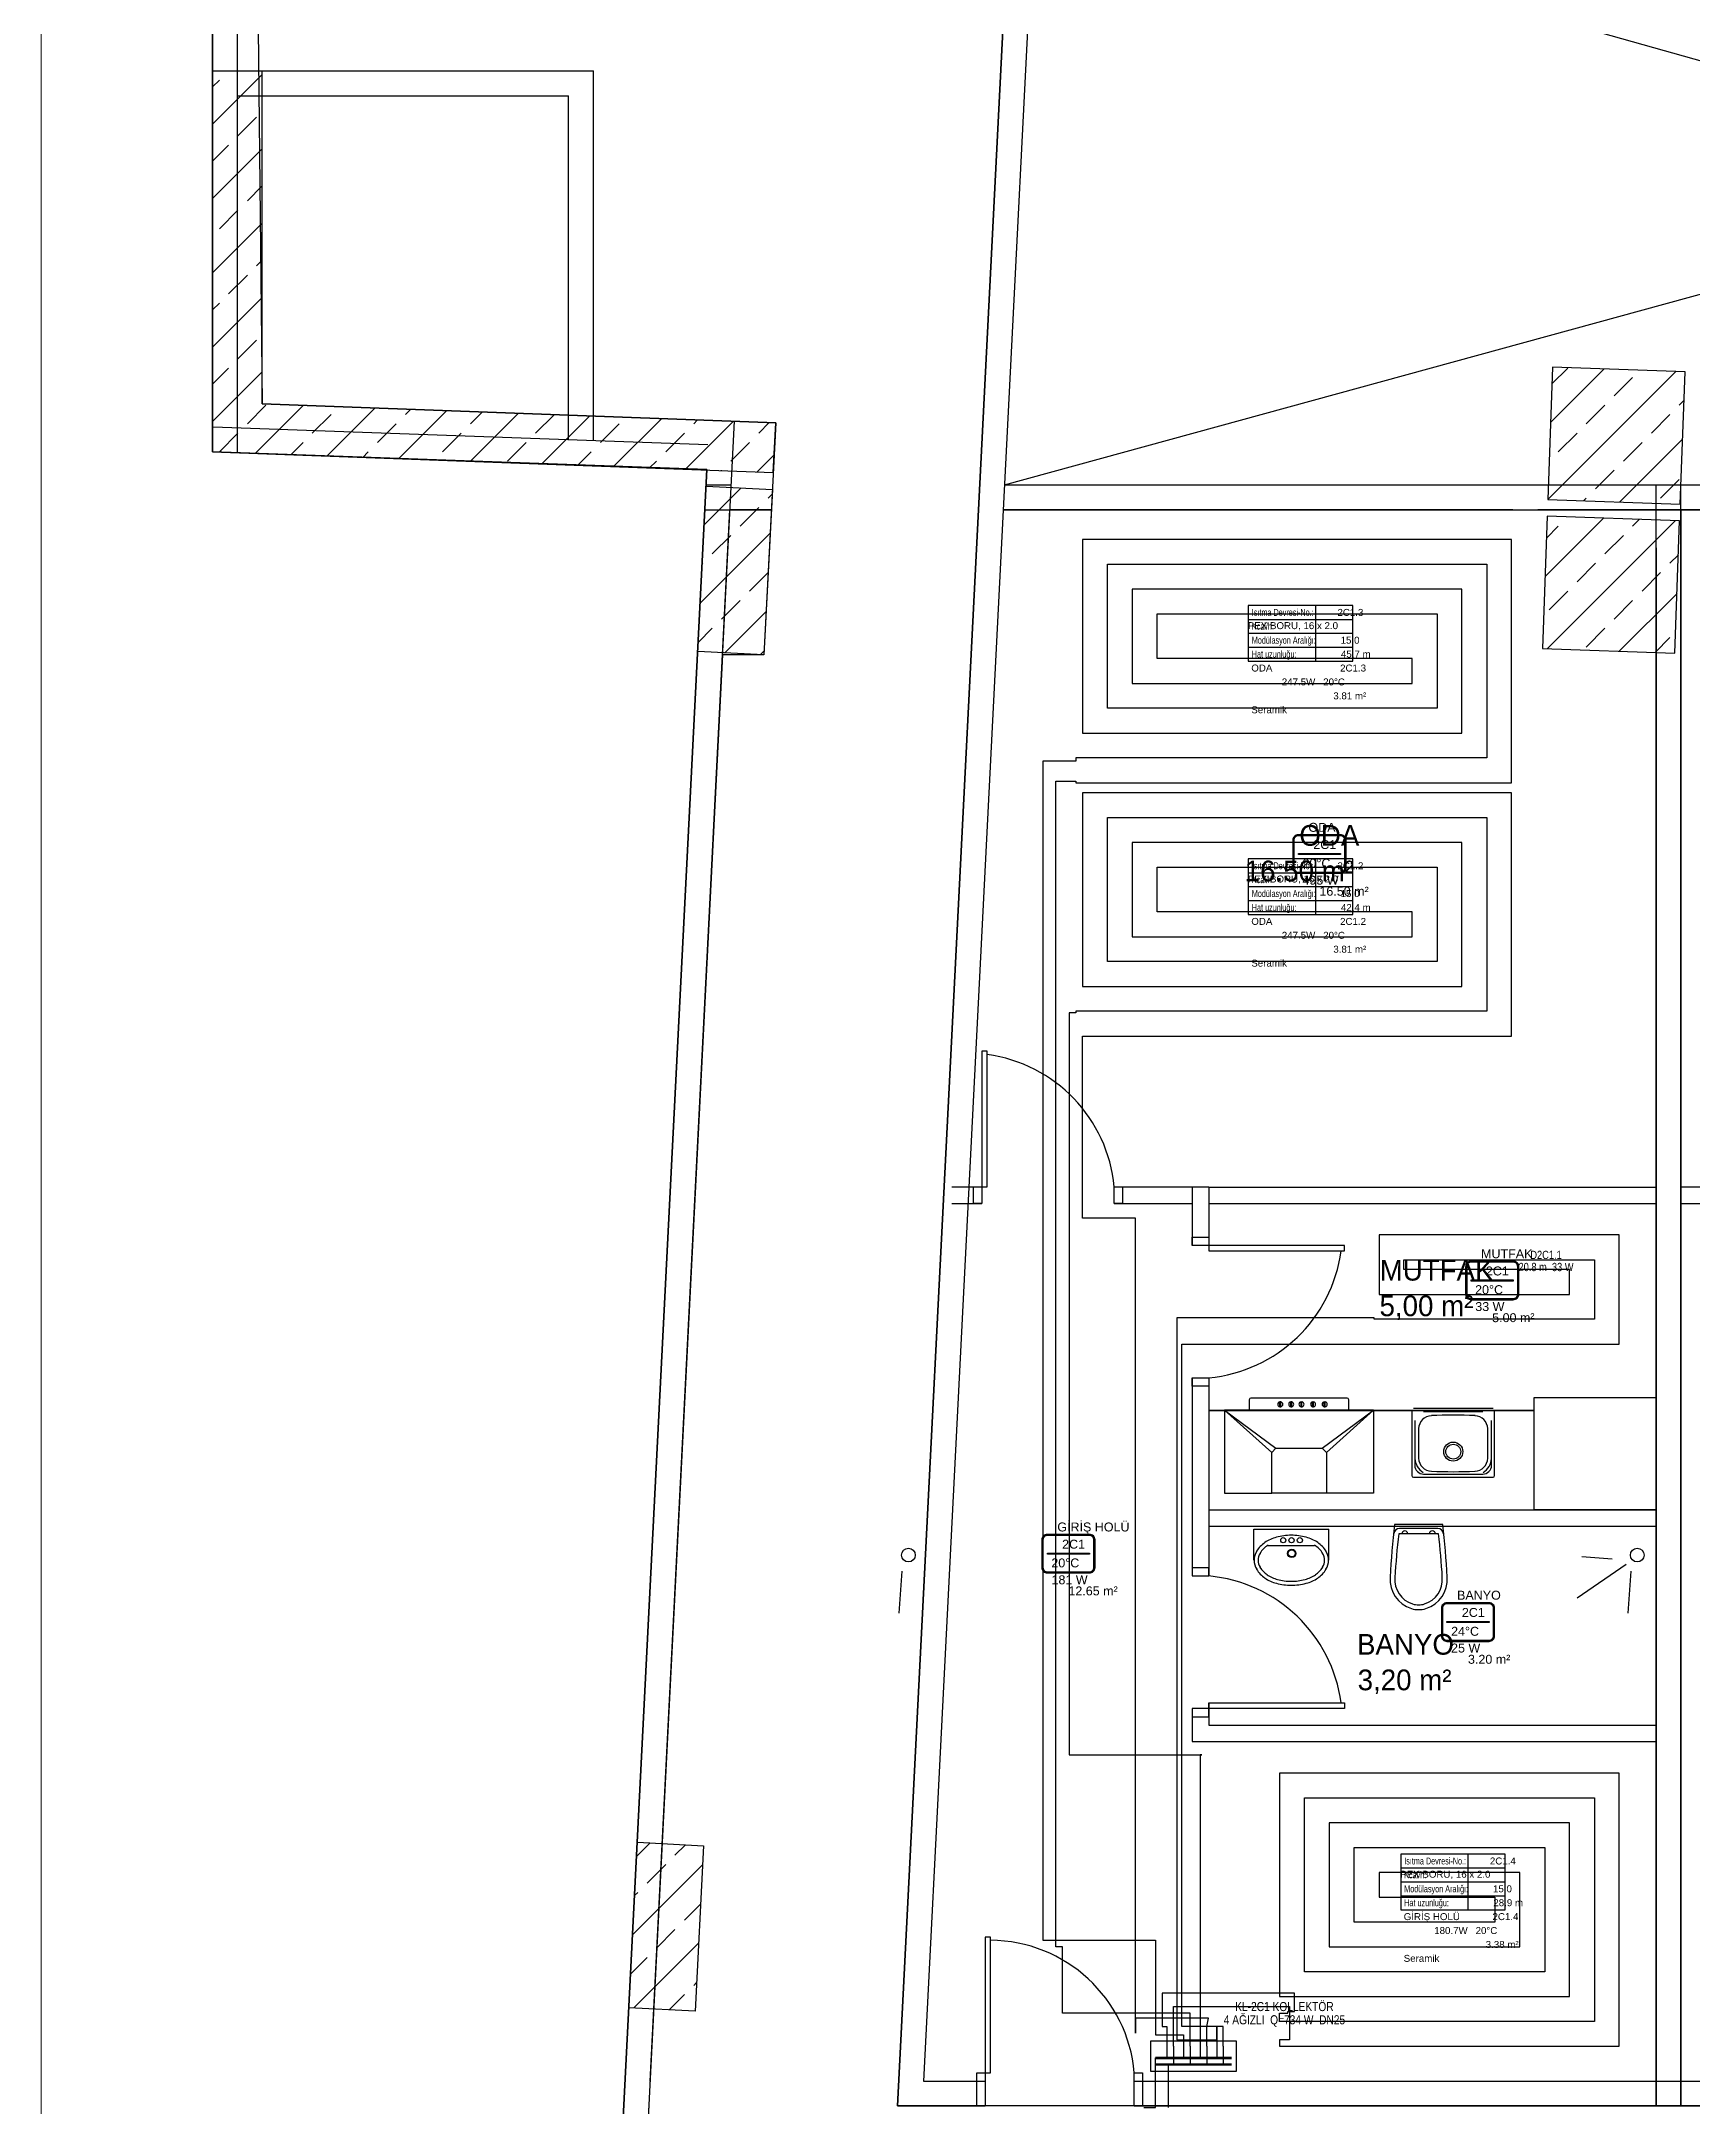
# Model space of a CAD drawing. Header units: centimetres. Extents: x 247996 to 315152, y -468471 to -440326.
# Drawn here: x 286969 to 287965, y -444081 to -442834 of the extents above; entities that cross this region are included whole.
import ezdxf
from ezdxf.enums import TextEntityAlignment as Align

# ---------------------------------------------------------------- set-up
doc = ezdxf.new("R2010")
doc.units = ezdxf.units.CM
doc.linetypes.add('ISITMA DONUS HATTI', pattern=[1.66, 1.57, -0.02, -0.07])
for name, color, linetype, lineweight in [('SCOTT-ANTED', 144, 'Continuous', 0), ('SCOTT-MTY-ISITMA-DONUS-BORU', 30, 'ISITMA DONUS HATTI', 30), ('SCOTT-MTY-ISITMA-GIDIS-BORU', 10, 'Continuous', 30)]:
    doc.layers.add(name, color=color, linetype=linetype, lineweight=lineweight)
for name, color, linetype in [('SCOTT-MKDU0', 50, 'Continuous'), ('SCOTT-MTY-ISIKAYBIMAHAL', 2, 'Continuous'), ('SCOTT-MTY-KOLLETÖR', 7, 'Continuous'), ('SCOTT-MTY-PEX-BORU', 1, 'Continuous'), ('SCOTT-MTY-RADYATÖR', 2, 'Continuous')]:
    doc.layers.add(name, color=color, linetype=linetype)
doc.styles.add('MtXpl_Comic_Sans_MS', font='comic.ttf')
doc.styles.add('MTYCAPLT', font='arial.ttf')
doc.styles.add('ROTAS', font='arial.ttf')

# ---------------------------------------------------------------- blocks, each defined once
blk = doc.blocks.new('MTY-ETIKET')
at = {"layer": 'SCOTT-MTY-RADYATÖR'}
for p, q in [((-7, 6), (8, 6)), ((2.69, 0), (2.69, 8)), ((-7, 4), (8, 4)), ((-7, 2), (8, 2))]:
    blk.add_line(p, q, dxfattribs=at)
blk.add_lwpolyline([(8, 0), (8, 8), (-7, 8), (-7, 0)], close=True, dxfattribs=at)
at = {"layer": 'SCOTT-MTY-RADYATÖR', "style": 'MTYCAPLT', "width": 0.65}
for s, p in [('Isıtma Devresi-No.:', (-6.5, 7)), ('Kcal/h:', (-6.5, 5)), ('Modülasyon Aralığı:', (-6.5, 3)), ('Hat uzunluğu:', (-6.5, 1))]:
    blk.add_text(s, height=1, rotation=360, dxfattribs=at).set_placement(p, align=Align.MIDDLE_LEFT)
for tag, p in [('NO1_001', (5.8, 6.5)), ('AR_001', (6.25, 2.5)), ('UZ_001', (6.31, 0.51))]:
    blk.add_attdef(tag, p, '', height=1, rotation=360, dxfattribs=at)
at = {"layer": 'SCOTT-MTY-RADYATÖR', "color": 2, "style": 'MTYCAPLT', "width": 0.65}
for tag, p in [('BORU_001', (-7.07, 4.59)), ('YER_001', (2.9, 4.5))]:
    blk.add_attdef(tag, p, '', height=1, dxfattribs=at)
blk = doc.blocks.new('MTY-RADYATOR MAHAL')
at = {"layer": 'SCOTT-MTY-ISIKAYBIMAHAL', "color": 2}
for points in [[(-35.7, 18.4), (-35.7, -18.4, 0.414214), (-28.2, -25.9), (28.2, -25.9, 0.414214), (35.7, -18.4), (35.7, 18.4, 0.414214), (28.2, 25.9), (-28.2, 25.9, 0.414214)], [(-34.2, 18.4), (-34.2, -18.4, 0.414214), (-28.2, -24.4), (28.2, -24.4, 0.414214), (34.2, -18.4), (34.2, 18.4, 0.414214), (28.2, 24.4), (-28.2, 24.4, 0.414214)]]:
    blk.add_lwpolyline(points, format="xyb", close=True, dxfattribs=at)
at = {"layer": 'SCOTT-MTY-ISIKAYBIMAHAL', "color": 4}
for points in [[(-35.2, 18.4), (-35.2, -18.4, 0.414214), (-28.2, -25.4), (28.2, -25.4, 0.414214), (35.2, -18.4), (35.2, 18.4, 0.414214), (28.2, 25.4), (-28.2, 25.4, 0.414214)], [(-34.7, 18.4), (-34.7, -18.4, 0.414214), (-28.2, -24.9), (28.2, -24.9, 0.414214), (34.7, -18.4), (34.7, 18.4, 0.414214), (28.2, 24.9), (-28.2, 24.9, 0.414214)]]:
    blk.add_lwpolyline(points, format="xyb", close=True, dxfattribs=at)
at = {"layer": 'SCOTT-MTY-ISIKAYBIMAHAL', "color": 2}
blk.add_lwpolyline([(-28.2, 0.8), (28.2, 0.8), (28.2, -0.8), (-28.2, -0.8)], close=True, dxfattribs=at)
at = {"layer": 'SCOTT-MTY-ISIKAYBIMAHAL', "color": 1, "style": 'MTYCAPLT', "width": 0.65}
for tag, p in [('MAHAL_001', (-14.9, 29.8)), ('NO_001', (-8.3, 6.7))]:
    blk.add_attdef(tag, p, '', height=12, rotation=360, dxfattribs=at)
at = {"layer": 'SCOTT-MTY-ISIKAYBIMAHAL', "color": 4, "style": 'MTYCAPLT', "width": 0.65}
for tag, p in [('DERECE_001', (-22.8, -18.5)), ('ISIKAYBI_001', (-22.7, -41.1))]:
    blk.add_attdef(tag, p, '', height=12, rotation=360, dxfattribs=at)
blk.add_attdef('ALAN', text='', height=12, rotation=360, dxfattribs=at).set_placement((0, -50), align=Align.MIDDLE_LEFT)

msp = doc.modelspace()

# ---------------------------------------------------------------- linework, layer by layer
at = {"layer": 'SCOTT-ANTED'}
msp.add_line((286968.5, -440326.5), (286968.5, -447826.5), dxfattribs=at)
at = {"layer": 'SCOTT-MKDU0', "color": 8, "ltscale": 0.03}
for p, q in [((287071.8, -440508.2), (287071.8, -443082.1)), ((287071.8, -443082.1), (287071.8, -440508.2)), ((287086.8, -440523.2), (287086.8, -443082.1)), ((287087, -441742.1), (287101.9, -443053.2)), ((287553.7, -442732.1), (287485.3, -444081)), ((287485.3, -444081), (287553.7, -442732.1)), ((287568.7, -442732.1), (287501.1, -444066)), ((287549.9, -443102.1), (288898.6, -442732.1)), ((288878.3, -443102.1), (287568.6, -442732.9)), ((287101.9, -442852.3), (287071.9, -442852.3)), ((287071.9, -442852.3), (287071.9, -443082.1)), ((287071.9, -442884.2), (287101.9, -442854.2)), ((287071.9, -442861.7), (287076, -442857.6)), ((287086.8, -442852.1), (287301.8, -442852.1)), ((287101.9, -443053.2), (287101.9, -442852.3)), ((287301.8, -443075.3), (287301.8, -442852.1)), ((287086.8, -442867.1), (287286.8, -442867.1)), ((287286.8, -443074.8), (287286.8, -442867.1)), ((287087.2, -442891.3), (287098.5, -442880)), ((287071.9, -442906.6), (287081.6, -442896.9)), ((287071.9, -442929.1), (287101.9, -442899.1)), ((287092.9, -442930.5), (287101.9, -442921.5)), ((287071.9, -442974), (287101.9, -442944)), ((287076, -442947.4), (287087.2, -442936.2)), ((287098.5, -442969.8), (287101.9, -442966.4)), ((287081.6, -442986.7), (287092.9, -442975.4)), ((287071.9, -443018.9), (287101.9, -442988.9)), ((287071.9, -442996.4), (287076, -442992.3)), ((287087.2, -443026), (287098.5, -443014.7)), ((287071.9, -443041.3), (287081.6, -443031.6)), ((287880.7, -443031), (287877.8, -443111)), ((287879.5, -443064.4), (287911.8, -443032.1)), ((287880.3, -443041.1), (287889.9, -443031.6)), ((287960.7, -443033.9), (287880.7, -443031)), ((287071.9, -443063.8), (287101.9, -443033.8)), ((287877.8, -443110.9), (287955.1, -443033.7)), ((287917.9, -443048.4), (287929.1, -443037.2)), ((287957.8, -443113.8), (287960.7, -443033.9)), ((287092.9, -443065.2), (287104.1, -443054)), ((287097.5, -443083.1), (287126.5, -443054.1)), ((287411.8, -443064.6), (287101.9, -443053.2)), ((287101.9, -443053.2), (287411.8, -443064.6)), ((287140.8, -443084.7), (287169.8, -443055.7)), ((287184.1, -443086.3), (287213.1, -443057.3)), ((287188.3, -443059.6), (287191.4, -443056.5)), ((287901.1, -443065.2), (287912.3, -443054)), ((287957.2, -443054), (287960, -443051.2)), ((287072.3, -443067.1), (287370.9, -443077.8)), ((287132.1, -443070.9), (287143.4, -443059.6)), ((287171.4, -443076.5), (287182.7, -443065.2)), ((287227.4, -443087.9), (287256.4, -443058.9)), ((287227.6, -443065.2), (287234.7, -443058.1)), ((287386.7, -443063.7), (287263.8, -445487.2)), ((287266.9, -443070.9), (287278, -443059.7)), ((287270.7, -443089.4), (287299.7, -443060.5)), ((287306.1, -443076.5), (287317.4, -443065.2)), ((287314, -443091), (287343, -443062.1)), ((287357.3, -443092.6), (287386.3, -443063.7)), ((287362.3, -443065.2), (287364.6, -443062.9)), ((287401.6, -443070.9), (287407.9, -443064.5)), ((287411.8, -443064.6), (287404.7, -443204.7)), ((287410.3, -443094.6), (287411.8, -443064.6)), ((287940.4, -443070.9), (287951.6, -443059.6)), ((287071.8, -443082.1), (287370.2, -443092.8)), ((287370.2, -443092.8), (287071.8, -443082.1)), ((287071.9, -443082.1), (287410.3, -443094.6)), ((287076, -443082.1), (287087.2, -443070.9)), ((287119.2, -443083.9), (287126.5, -443076.5)), ((287162.5, -443085.5), (287165.8, -443082.1)), ((287210.7, -443082.1), (287222, -443070.9)), ((287250, -443087.7), (287261.2, -443076.5)), ((287292.4, -443090.2), (287300.5, -443082.1)), ((287345.4, -443082.1), (287356.7, -443070.9)), ((287384.7, -443087.7), (287395.9, -443076.5)), ((287884.2, -443082.1), (287895.5, -443070.9)), ((287921.2, -443112.5), (287959.2, -443074.5)), ((287923.5, -443087.7), (287934.8, -443076.5)), ((287370.2, -443092.8), (287183.2, -446781.3)), ((287183.2, -446781.3), (287370.2, -443092.8)), ((287335.7, -443091.8), (287339.8, -443087.7)), ((287379, -443093.4), (287379.1, -443093.3)), ((287400.6, -443094.2), (287410.8, -443084)), ((287906.7, -443104.5), (287917.9, -443093.3)), ((287364.8, -443202.7), (287369.8, -443102.8)), ((287368.7, -443126.2), (287391, -443103.9)), ((287369.7, -443102.1), (287384.9, -443102.1)), ((287369.8, -443102.8), (287409.8, -443104.8)), ((287409.8, -443104.8), (287404.7, -443204.7)), ((287549.9, -443102.1), (288903.2, -443102.1)), ((287943.2, -444081), (287943.2, -443102.1)), ((287946, -443110.2), (287957.2, -443098.9)), ((287958.2, -444081), (287958.2, -443102.1)), ((287384, -443117.1), (287335.9, -444066)), ((287368.9, -443117.1), (287409.2, -443117.1)), ((287409.2, -443117.1), (287384, -443117.1)), ((287390.3, -443127), (287401.6, -443115.8)), ((287407.2, -443110.2), (287409.6, -443107.7)), ((287549.2, -443117.1), (288903.4, -443117.1)), ((287856.8, -443117.1), (287549.2, -443117.1)), ((288366.8, -443117.1), (287871.8, -443117.1)), ((287877.8, -443111), (287957.8, -443113.8)), ((287899.5, -443111.7), (287901.1, -443110.2)), ((287943.2, -444066), (287943.2, -443117.1)), ((287958.2, -443117.1), (287958.2, -444066)), ((287366.3, -443173.5), (287408.4, -443131.3)), ((287877.5, -443121), (287874.6, -443200.9)), ((287876.2, -443157.5), (287911.5, -443122.2)), ((287877, -443134.2), (287884.2, -443127)), ((287957.4, -443123.8), (287877.5, -443121)), ((287877.6, -443201), (287954.9, -443123.7)), ((287929.1, -443127), (287933.2, -443122.9)), ((287954.6, -443203.8), (287957.4, -443123.8)), ((287373.5, -443143.8), (287384.7, -443132.6)), ((287912.3, -443143.8), (287923.5, -443132.6)), ((287943.2, -443140.2), (287943.2, -444081)), ((287943.2, -443140.2), (287943.2, -444081)), ((287951.6, -443149.4), (287956.7, -443144.3)), ((287958.2, -443140.2), (287958.2, -444081)), ((287958.2, -443140.2), (287958.2, -444081)), ((287367.5, -443149.9), (287367.9, -443149.4)), ((287395.9, -443166.3), (287407.2, -443155.1)), ((287895.5, -443160.7), (287906.7, -443149.4)), ((287934.8, -443166.3), (287946, -443155.1)), ((287878.6, -443177.5), (287889.9, -443166.3)), ((287920.9, -443202.6), (287955.9, -443167.6)), ((287379.1, -443183.1), (287390.3, -443171.9)), ((287381.2, -443203.5), (287406, -443178.6)), ((287917.9, -443183.1), (287929.1, -443171.9)), ((287365.1, -443197.2), (287373.5, -443188.7)), ((287901.1, -443200), (287912.3, -443188.7)), ((287942.6, -443203.3), (287951.6, -443194.3)), ((287379.6, -443204.7), (287198.7, -446770.5)), ((287404.7, -443204.7), (287364.8, -443202.7)), ((287404.7, -443204.7), (287379.6, -443204.7)), ((287402.6, -443204.6), (287404.8, -443202.3)), ((287874.6, -443200.9), (287954.6, -443203.8)), ((287518.2, -443526), (287539.5, -443526)), ((287616.2, -443526), (287673.2, -443526)), ((287663.2, -443526), (287663.2, -443561.4)), ((287673.2, -443526), (287673.2, -443564.7)), ((287673.2, -443526.1), (287943.2, -443526.1)), ((287958.2, -443526), (288015.3, -443526)), ((287518.2, -443536), (287536.2, -443536)), ((287616.2, -443536), (287663.2, -443536)), ((287673.2, -443536.1), (287943.2, -443536.1)), ((287958.2, -443536), (288012, -443536)), ((287663.2, -443641.4), (287663.2, -443761)), ((287673.2, -443641.4), (287673.2, -443761)), ((287697.7, -443654.6), (287697.7, -443660.9)), ((287756.7, -443653.6), (287698.7, -443653.6)), ((287716.1, -443656.3), (287716.1, -443655.8)), ((287716.8, -443655.8), (287716.1, -443655.8)), ((287716.8, -443656.3), (287716.8, -443655.8)), ((287722.7, -443656.3), (287722.7, -443655.8)), ((287723.3, -443655.8), (287722.7, -443655.8)), ((287723.3, -443656.3), (287723.3, -443655.8)), ((287728.9, -443656.3), (287728.9, -443655.8)), ((287728.9, -443655.8), (287729.5, -443655.8)), ((287729.5, -443656.3), (287729.5, -443655.8)), ((287735.9, -443656.3), (287735.9, -443655.8)), ((287735.9, -443655.8), (287736.5, -443655.8)), ((287736.5, -443656.3), (287736.5, -443655.8)), ((287742.9, -443656.3), (287742.9, -443655.8)), ((287742.9, -443655.8), (287743.5, -443655.8)), ((287743.5, -443656.3), (287743.5, -443655.8)), ((287757.7, -443660.9), (287757.7, -443654.6)), ((287869.6, -443721), (287869.6, -443653.3)), ((287869.6, -443653.3), (287943.2, -443653.3)), ((287943.2, -443653.3), (287943.2, -443721)), ((287673.2, -443661), (287869.6, -443661)), ((287869.6, -443661), (287673.2, -443661)), ((287869.6, -443661), (287673.2, -443661)), ((287711.2, -443686.4), (287682.7, -443660.9)), ((287682.7, -443660.9), (287713.7, -443683.9)), ((287772.7, -443660.9), (287682.7, -443660.9)), ((287682.7, -443660.9), (287682.7, -443710.9)), ((287716.1, -443658.9), (287716.1, -443656.3)), ((287716.1, -443658.9), (287716.8, -443658.9)), ((287716.8, -443658.9), (287716.8, -443656.3)), ((287722.7, -443658.9), (287722.7, -443656.3)), ((287722.7, -443658.9), (287723.3, -443658.9)), ((287723.3, -443658.9), (287723.3, -443656.3)), ((287728.9, -443658.9), (287728.9, -443656.3)), ((287728.9, -443658.9), (287729.5, -443658.9)), ((287729.5, -443658.9), (287729.5, -443656.3)), ((287735.9, -443658.9), (287735.9, -443656.3)), ((287735.9, -443658.9), (287736.5, -443658.9)), ((287736.5, -443658.9), (287736.5, -443656.3)), ((287741.7, -443683.9), (287772.7, -443660.9)), ((287742.9, -443658.9), (287742.9, -443656.3)), ((287742.9, -443658.9), (287743.5, -443658.9)), ((287743.5, -443658.9), (287743.5, -443656.3)), ((287772.7, -443660.9), (287744.2, -443686.4)), ((287772.7, -443660.9), (287772.7, -443710.9)), ((287795.8, -443660.9), (287795.8, -443700.4)), ((287844.8, -443659.9), (287796.8, -443659.9)), ((287797.6, -443667.1), (287797.6, -443694.2)), ((287838.6, -443661.8), (287802.9, -443661.8)), ((287843.9, -443694.2), (287843.9, -443667.1)), ((287845.8, -443700.4), (287845.8, -443660.9)), ((287796.8, -443701.4), (287844.8, -443701.4)), ((287802.9, -443699.5), (287838.6, -443699.5)), ((287682.7, -443710.9), (287711.2, -443710.9)), ((287772.7, -443710.9), (287744.2, -443710.9)), ((287673.2, -443721), (287943.2, -443721)), ((287943.2, -443721), (287869.6, -443721)), ((287673.2, -443731), (287943.2, -443731)), ((287673.2, -443741), (287673.2, -443761)), ((287700.5, -443732.8), (287745.6, -443732.8)), ((287700.5, -443751.5), (287700.5, -443732.8)), ((287709, -443742.5), (287737.1, -443742.5)), ((287745.6, -443751.5), (287745.6, -443732.8)), ((287925.2, -443754.1), (287895.7, -443774.3)), ((287916.8, -443750.9), (287898.4, -443749.5)), ((287488, -443758), (287486.1, -443783.4)), ((287928, -443758), (287926.1, -443783.4)), ((287663.2, -443841), (287663.2, -443861)), ((287673.2, -443837.6), (287673.2, -443851)), ((287673.2, -443837.6), (287673.2, -443851)), ((287673.2, -443851), (287943.2, -443851)), ((287663.2, -443861), (287943.2, -443861)), ((287943.2, -443861), (287943.2, -444081)), ((287958.2, -443861), (287958.2, -444081)), ((287323.2, -444021.7), (287328.3, -443921.8)), ((287327.8, -443930.3), (287336, -443922.2)), ((287328.3, -443921.8), (287368.2, -443923.9)), ((287351, -443929.6), (287357.3, -443923.3)), ((287368.2, -443923.9), (287363.2, -444023.7)), ((287325.4, -443977.6), (287367.6, -443935.5)), ((287334.2, -443946.4), (287345.4, -443935.2)), ((287326.6, -443954), (287328.6, -443952.1)), ((287356.7, -443968.9), (287366.4, -443959.1)), ((287339.8, -443985.7), (287351, -443974.5)), ((287943.2, -443971), (287943.2, -444081)), ((287958.2, -443971), (287958.2, -444081)), ((287324.3, -444001.3), (287334.2, -443991.3)), ((287326.1, -444021.8), (287365.2, -443982.8)), ((287347.5, -444022.9), (287356.7, -444013.8)), ((287362.3, -444008.2), (287364, -444006.4)), ((287363.2, -444023.7), (287323.2, -444021.7)), ((287335.9, -444066), (287336, -444066)), ((287501.1, -444066), (287538.2, -444066)), ((287501.1, -444066), (287538.2, -444066)), ((287628.2, -444066), (288303.6, -444066)), ((287628.2, -444066), (287856.8, -444066)), ((287871.8, -444066), (288303.6, -444066)), ((287485.3, -444081), (287538.2, -444081)), ((288303.6, -444081), (287485.3, -444081)), ((287518.2, -444081), (287538.2, -444081)), ((287628.2, -444081), (288303.6, -444081)), ((287628.2, -444081), (287943.2, -444081)), ((287943.2, -444081), (287833.2, -444081))]:
    msp.add_line(p, q, dxfattribs=at)
for points in [[(287536.2, -443526), (287539.5, -443526), (287539.5, -443444.1), (287536.2, -443444.1)], [(287673.2, -443561.4), (287673.2, -443564.7), (287755.1, -443564.7), (287755.1, -443561.4)], [(287673.2, -443841), (287673.2, -443837.6), (287755.1, -443837.6), (287755.1, -443841)], [(287538.2, -444061), (287541.5, -444061), (287541.5, -443979.1), (287538.2, -443979.1)], [(287538.2, -444061), (287541.5, -444061), (287541.5, -443979.1), (287538.2, -443979.1)], [(287538.2, -444061), (287541.5, -444061), (287541.5, -443979.1), (287538.2, -443979.1)]]:
    msp.add_lwpolyline(points, close=True, dxfattribs=at)
for points in [[(287536.2, -443536), (287531.2, -443536), (287531.2, -443526), (287536.2, -443526), (287536.2, -443536)], [(287621.2, -443536), (287616.2, -443536), (287616.2, -443526), (287621.2, -443526), (287621.2, -443536)], [(287663.2, -443561.4), (287663.2, -443556.4), (287673.2, -443556.4), (287673.2, -443561.4), (287663.2, -443561.4)], [(287663.2, -443646.4), (287663.2, -443641.4), (287673.2, -443641.4), (287673.2, -443646.4), (287663.2, -443646.4)], [(287663.2, -443756), (287663.2, -443761), (287673.2, -443761), (287673.2, -443756), (287663.2, -443756)], [(287663.2, -443841), (287663.2, -443846), (287673.2, -443846), (287673.2, -443841), (287663.2, -443841)], [(287538.2, -444081), (287533.2, -444081), (287533.2, -444061), (287538.2, -444061), (287538.2, -444081)], [(287538.2, -444081), (287533.2, -444081), (287533.2, -444061), (287538.2, -444061), (287538.2, -444081)], [(287538.2, -444081), (287533.2, -444081), (287533.2, -444061), (287538.2, -444061), (287538.2, -444081)], [(287633.2, -444081), (287628.2, -444081), (287628.2, -444061), (287633.2, -444061), (287633.2, -444081)], [(287633.2, -444081), (287628.2, -444081), (287628.2, -444061), (287633.2, -444061), (287633.2, -444081)], [(287633.2, -444081), (287628.2, -444081), (287628.2, -444061), (287633.2, -444061), (287633.2, -444081)]]:
    msp.add_lwpolyline(points, dxfattribs=at)
for points in [[(287785.3, -443729.9, 0.01664), (287782.7, -443761.7, 0.351622), (287795.5, -443780.7, 0.068714), (287799.9, -443781.3, 0.068714), (287804.3, -443780.7, 0.351622), (287817.1, -443761.7, 0.01664), (287814.5, -443729.9)], [(287787.9, -443735.5, 0.016866), (287785.6, -443761.9, 0.351778), (287796.3, -443777.9, 0.068022), (287799.9, -443778.4, 0.068022), (287803.5, -443777.9, 0.351778), (287814.2, -443761.9, 0.016866), (287811.9, -443735.5)]]:
    msp.add_lwpolyline(points, format="xyb", close=True, dxfattribs=at)
msp.add_lwpolyline([(287814.8, -443735.4, 0.389191), (287811.4, -443732.3), (287799.9, -443732.3), (287788.4, -443732.3, 0.389191), (287785, -443735.4, 0.389191)], format="xyb", dxfattribs=at)
for centre, radius in [((287718.2, -443739.4), 1.56), ((287723.2, -443739.4), 1.56), ((287728.2, -443739.4), 1.56), ((287491.9, -443748.4, 51), 4.14), ((287723.3, -443747.4), 2.52), ((287723.3, -443747.4), 2.12), ((287931.9, -443748.4, 51), 4.14)]:
    msp.add_circle(centre, radius, dxfattribs=at)
for centre, radius, start, end in [((287527.6, -443534.2), 88.9, 5.3081, 82.3253), ((287665, -443552.8), 88.9, 275.3081, 352.3253), ((287698.7, -443654.6), 1, 90, 180), ((287716.4, -443657.3), 1.54, 100.5379, 259.4246), ((287716.4, -443657.3), 1.54, 282.6233, 77.3765), ((287723, -443657.3), 1.54, 100.5379, 259.4246), ((287723, -443657.3), 1.54, 282.6233, 77.3765), ((287729.2, -443657.3), 1.54, 100.5379, 259.4246), ((287729.2, -443657.3), 1.54, 282.6233, 77.3765), ((287736.2, -443657.3), 1.54, 100.5379, 259.4246), ((287736.2, -443657.3), 1.54, 282.6233, 77.3765), ((287743.2, -443657.3), 1.54, 100.5379, 259.4246), ((287743.2, -443657.3), 1.54, 282.6233, 77.3765), ((287756.7, -443654.6), 1, 0, 90), ((287716.7, -443755.1), 17.2, 123.8347, 148.2866), ((287716.7, -443755.1), 14.8, 121.3767, 148.2866), ((287720.5, -443760.8), 24.1, 105.5176, 123.8347), ((287723, -443769.9), 33.5, 90, 105.5176), ((287723, -443769.9), 33.5, 74.4824, 90), ((287725.6, -443760.8), 24.1, 56.1653, 74.4824), ((287729.4, -443755.1), 14.8, 31.7134, 58.6233), ((287729.4, -443755.1), 17.2, 31.7134, 56.1653), ((287791.6, -443735.5), 1.78, 0, 180), ((287808.2, -443735.5), 1.78, 0, 180), ((287710.9, -443751.5), 10.3, 148.2866, 180), ((287710.9, -443751.5), 10.3, 180, 211.7134), ((287710.9, -443751.5), 7.93, 148.2866, 180), ((287710.9, -443751.5), 7.93, 180, 211.7134), ((287716.7, -443747.9), 14.8, 211.7134, 236.1653), ((287729.4, -443747.9), 14.8, 303.8347, 328.2866), ((287735.2, -443751.5), 7.93, 0, 31.7134), ((287735.2, -443751.5), 7.93, 328.2866, 0), ((287735.2, -443751.5), 10.3, 0, 31.7134), ((287735.2, -443751.5), 10.3, 328.2866, 0), ((287665, -443849.5), 88.9, 7.6747, 84.6919), ((287716.7, -443747.9), 17.2, 211.7134, 236.1653), ((287720.5, -443742.2), 24.1, 236.1653, 254.4824), ((287720.5, -443742.2), 21.7, 236.1653, 254.4824), ((287723, -443733.1), 33.5, 254.4824, 270), ((287723, -443733.1), 31.1, 254.4824, 270), ((287723, -443733.1), 31.1, 270, 285.5176), ((287723, -443733.1), 33.5, 270, 285.5176), ((287725.6, -443742.2), 21.7, 285.5176, 303.8347), ((287725.6, -443742.2), 24.1, 285.5176, 303.8347), ((287729.4, -443747.9), 17.2, 303.8347, 328.2866), ((287541, -444068.6), 87.6, 5.0191, 89.6313), ((287541, -444068.6), 87.6, 5.0191, 89.6313), ((287541, -444068.6), 87.6, 5.0191, 89.6313)]:
    msp.add_arc(centre, radius, start, end, dxfattribs=at)
for centre, major_axis, start_param, end_param in [((287807.9, -443672.2), (5.66, -5.66), 2.395934, 3.900021), ((287820.8, -443996.2), (332.3, 0), 1.531058, 1.610536), ((287833.6, -443672.2), (5.66, -5.66), 0.812368, 2.316455), ((288132, -443680.9), (-234.9, -234.9), 5.470817, 5.524757), ((287820.8, -443685.9), (-4.07, -4.07), 3.926991, 10.210176), ((287509.5, -443680.9), (234.9, -234.9), 0.758428, 0.812368), ((287807.8, -443689.7), (-7.14, -7.14), 5.524757, 6.541187), ((287807.9, -443689.7), (-5.66, -5.66), 5.524757, 7.028844), ((287820.8, -443685.9), (-3.18, -3.18), 3.926991, 10.210176), ((287833.6, -443689.7), (-5.66, -5.66), 0.825137, 2.329224), ((287833.8, -443689.7), (7.14, -7.14), -0.258001, 0.758428), ((287796.8, -443700.4), (0.707, -0.707), 3.926991, 5.497787), ((287802.9, -443694.2), (-3.75, -3.75), 5.497787, 7.068583), ((287820.8, -443365.7), (332.3, 0), 4.67265, 4.752129), ((287838.6, -443694.2), (3.75, -3.75), -0.785398, 0.785398), ((287844.8, -443700.4), (0.707, -0.707), -0.785398, 0.785398)]:
    msp.add_ellipse(centre, major_axis=major_axis, ratio=1, start_param=start_param, end_param=end_param, dxfattribs=at)
at = {"layer": 'SCOTT-MKDU0', "color": 8, "ltscale": 0.03, "invisible_edges": 4}
for points in [[(287713.7, -443683.9), (287741.7, -443683.9), (287744.2, -443686.4), (287711.2, -443686.4)], [(287744.2, -443710.9), (287711.2, -443710.9), (287711.2, -443686.4), (287744.2, -443686.4)]]:
    msp.add_3dface(points, dxfattribs=at)
at = {"layer": 'SCOTT-MTY-ISITMA-DONUS-BORU'}
for points in [[(287634, -444082), (287641, -444082), (287641, -444052)], [(287648, -444045), (287648, -444052)], [(287658, -444045), (287658, -444052)], [(287668, -444045), (287668, -444052)], [(287678, -444045), (287678, -444052)]]:
    msp.add_lwpolyline(points, dxfattribs=at)
at = {"layer": 'SCOTT-MTY-ISITMA-DONUS-BORU', "const_width": 1.6}
msp.add_lwpolyline([(287687, -444052), (287641, -444052)], dxfattribs=at)
at = {"layer": 'SCOTT-MTY-ISITMA-GIDIS-BORU'}
for points in [[(287652, -444045), (287652, -444056)], [(287662, -444045), (287662, -444056)], [(287672, -444045), (287672, -444056)], [(287682, -444045), (287682, -444056)], [(287649, -444082), (287649, -444056)]]:
    msp.add_lwpolyline(points, dxfattribs=at)
at = {"layer": 'SCOTT-MTY-ISITMA-GIDIS-BORU', "const_width": 1.6}
msp.add_lwpolyline([(287687, -444056), (287641, -444056)], dxfattribs=at)
at = {"layer": 'SCOTT-MTY-KOLLETÖR'}
msp.add_lwpolyline([(287690, -444042), (287638, -444042), (287638, -444060), (287690, -444060)], close=True, dxfattribs=at)
at = {"layer": 'SCOTT-MTY-PEX-BORU'}
for points in [[(287662, -444045), (287662, -444025), (287585, -444025), (287585, -443985), (287581, -443985), (287581, -443281), (287593, -443281), (287593, -443282), (287597, -443282), (287856, -443282), (287856, -443135), (287597, -443135), (287597, -443252), (287826, -443252), (287826, -443165), (287627, -443165), (287627, -443222), (287796, -443222), (287796, -443207), (287642, -443207), (287642, -443180), (287811, -443180), (287811, -443237), (287612, -443237), (287612, -443150), (287841, -443150), (287841, -443267), (287597, -443267), (287593, -443267), (287593, -443269), (287573, -443269), (287573, -443981), (287641, -443981), (287641, -444038), (287658, -444038), (287658, -444045)], [(287672, -444045), (287672, -444033), (287673, -444028), (287629, -444028), (287629, -444037), (287629, -443545), (287597, -443545), (287597, -443441), (287597, -443435), (287856, -443435), (287856, -443288), (287597, -443288), (287597, -443405), (287826, -443405), (287826, -443318), (287627, -443318), (287627, -443375), (287796, -443375), (287796, -443360), (287642, -443360), (287642, -443333), (287811, -443333), (287811, -443390), (287612, -443390), (287612, -443303), (287841, -443303), (287841, -443420), (287597, -443420), (287593, -443420), (287593, -443421), (287589, -443421), (287589, -443869), (287669, -443869), (287668, -443869), (287668, -444045)], [(287682, -444045), (287682, -444033), (287657, -444033), (287657, -443621), (287776, -443621), (287921, -443621), (287921, -443555), (287776, -443555), (287776, -443591), (287891, -443591), (287891, -443576), (287791, -443576), (287791, -443570), (287906, -443570), (287906, -443606), (287776, -443606), (287773, -443606), (287773, -443605), (287654, -443605), (287654, -444041), (287678, -444041), (287678, -444033), (287678, -444045)], [(287652, -444045), (287652, -444021), (287722, -444021), (287722, -444041), (287716, -444041), (287716, -444045), (287921, -444045), (287921, -443880), (287716, -443880), (287716, -444015), (287891, -444015), (287891, -443910), (287746, -443910), (287746, -443985), (287861, -443985), (287861, -443940), (287776, -443940), (287776, -443955), (287846, -443955), (287846, -443970), (287761, -443970), (287761, -443925), (287876, -443925), (287876, -444000), (287731, -444000), (287731, -443895), (287906, -443895), (287906, -444030), (287716, -444030), (287716, -444025), (287721, -444025), (287721, -444024), (287725, -444024), (287725, -444013), (287645, -444013), (287645, -444033), (287648, -444033), (287648, -444045)]]:
    msp.add_lwpolyline(points, dxfattribs=at)

# ---------------------------------------------------------------- block references
at = {"layer": 'SCOTT-MTY-ISIKAYBIMAHAL'}
ref = msp.add_blockref('MTY-RADYATOR MAHAL', (287740, -443325), dxfattribs=dict(at, xscale=0.45, yscale=0.45))
ref.add_attrib('DERECE_001', '20%%DC', (287729.8, -443333.3), dxfattribs={"height": 5.4, "rotation": 360, "style": 'MTYCAPLT'})
ref.add_attrib('MAHAL_001', 'ODA', (287733.4, -443311.6), dxfattribs={"height": 5.4, "rotation": 360, "style": 'MTYCAPLT'})
ref.add_attrib('ISIKAYBI_001', '495 W', (287729.8, -443343.5), dxfattribs={"height": 5.4, "rotation": 360, "style": 'MTYCAPLT'})
ref.add_attrib('NO_001', '2C1', (287736.3, -443322), dxfattribs={"height": 5.4, "rotation": 360, "style": 'MTYCAPLT'})
ref.add_attrib('ALAN', '16.50 m²', (287740, -443350.2), dxfattribs={"height": 5.4, "rotation": 360, "style": 'MTYCAPLT'})
ref = msp.add_blockref('MTY-RADYATOR MAHAL', (287844.3, -443582.5), dxfattribs=dict(at, xscale=0.45, yscale=0.45))
ref.add_attrib('DERECE_001', '20%%DC', (287834, -443590.8), dxfattribs={"height": 5.4, "rotation": 360, "style": 'MTYCAPLT'})
ref.add_attrib('MAHAL_001', 'MUTFAK', (287837.6, -443569.1), dxfattribs={"height": 5.4, "rotation": 360, "style": 'MTYCAPLT'})
ref.add_attrib('ISIKAYBI_001', '33 W', (287834.1, -443601), dxfattribs={"height": 5.4, "rotation": 360, "style": 'MTYCAPLT'})
ref.add_attrib('NO_001', '2C1', (287840.5, -443579.5), dxfattribs={"height": 5.4, "rotation": 360, "style": 'MTYCAPLT'})
ref.add_attrib('ALAN', '5.00 m²', (287844.3, -443607.7), dxfattribs={"height": 5.4, "rotation": 360, "style": 'MTYCAPLT'})
ref = msp.add_blockref('MTY-RADYATOR MAHAL', (287588.5, -443747.5), dxfattribs=dict(at, xscale=0.45, yscale=0.45))
ref.add_attrib('DERECE_001', '20%%DC', (287578.2, -443755.8), dxfattribs={"height": 5.4, "rotation": 360, "style": 'MTYCAPLT'})
ref.add_attrib('MAHAL_001', 'GİRİŞ HOLÜ', (287581.8, -443734.1), dxfattribs={"height": 5.4, "rotation": 360, "style": 'MTYCAPLT'})
ref.add_attrib('ISIKAYBI_001', '181 W', (287578.3, -443766), dxfattribs={"height": 5.4, "rotation": 360, "style": 'MTYCAPLT'})
ref.add_attrib('NO_001', '2C1', (287584.7, -443744.5), dxfattribs={"height": 5.4, "rotation": 360, "style": 'MTYCAPLT'})
ref.add_attrib('ALAN', '12.65 m²', (287588.5, -443772.7), dxfattribs={"height": 5.4, "rotation": 360, "style": 'MTYCAPLT'})
ref = msp.add_blockref('MTY-RADYATOR MAHAL', (287829.7, -443788.8), dxfattribs=dict(at, xscale=0.45, yscale=0.45))
ref.add_attrib('DERECE_001', '24%%DC', (287819.5, -443797.1), dxfattribs={"height": 5.4, "rotation": 360, "style": 'MTYCAPLT'})
ref.add_attrib('MAHAL_001', 'BANYO', (287823.1, -443775.3), dxfattribs={"height": 5.4, "rotation": 360, "style": 'MTYCAPLT'})
ref.add_attrib('ISIKAYBI_001', '25 W', (287819.5, -443807.2), dxfattribs={"height": 5.4, "rotation": 360, "style": 'MTYCAPLT'})
ref.add_attrib('NO_001', '2C1', (287826, -443785.7), dxfattribs={"height": 5.4, "rotation": 360, "style": 'MTYCAPLT'})
ref.add_attrib('ALAN', '3.20 m²', (287829.7, -443814), dxfattribs={"height": 5.4, "rotation": 360, "style": 'MTYCAPLT'})
at = {"layer": 'SCOTT-MTY-PEX-BORU'}
ref = msp.add_blockref('MTY-ETIKET', (287726.5, -443208.5), dxfattribs=dict(at, xscale=4.2, yscale=4.2))
ref.add_attrib('UZ_001', '45.7 m', (287753, -443206.4), dxfattribs={"height": 4.2, "rotation": 360, "style": 'MTYCAPLT'})
ref.add_attrib('AR_001', '15.0', (287752.8, -443198), dxfattribs={"height": 4.2, "rotation": 360, "style": 'MTYCAPLT'})
ref.add_attrib('NO1_001', '2C1.3', (287750.9, -443181.2), dxfattribs={"height": 4.2, "rotation": 360, "style": 'MTYCAPLT'})
ref.add_attrib('BORU_001', 'PEX BORU, 16 x 2.0', (287696.8, -443189.2), dxfattribs={"height": 4.2, "style": 'MTYCAPLT'})
ref.add_attrib('MAHAL_001', 'ODA', (287698.9, -443214.8), dxfattribs={"height": 4.2, "style": 'MTYCAPLT'})
ref.add_attrib('NO_001', '2C1.3', (287752.5, -443214.8), dxfattribs={"height": 4.2, "style": 'MTYCAPLT'})
ref.add_attrib('DERECE_001', '20°C', (287742.3, -443223.2), dxfattribs={"height": 4.2, "style": 'MTYCAPLT'})
ref.add_attrib('KCAL/H:_001', '247.5W', (287717.3, -443223.2), dxfattribs={"height": 4.2, "style": 'MTYCAPLT'})
ref.add_attrib('ALAN_001', '3.81 m²', (287748.4, -443231.6), dxfattribs={"height": 4.2, "style": 'MTYCAPLT'})
ref.add_attrib('MALZEMECINSI_001', 'Seramik', (287698.9, -443240), dxfattribs={"height": 4.2, "style": 'MTYCAPLT'})
ref = msp.add_blockref('MTY-ETIKET', (287726.5, -443361.5), dxfattribs=dict(at, xscale=4.2, yscale=4.2))
ref.add_attrib('UZ_001', '42.4 m', (287753, -443359.4), dxfattribs={"height": 4.2, "rotation": 360, "style": 'MTYCAPLT'})
ref.add_attrib('AR_001', '15.0', (287752.8, -443351), dxfattribs={"height": 4.2, "rotation": 360, "style": 'MTYCAPLT'})
ref.add_attrib('NO1_001', '2C1.2', (287750.9, -443334.2), dxfattribs={"height": 4.2, "rotation": 360, "style": 'MTYCAPLT'})
ref.add_attrib('BORU_001', 'PEX BORU, 16 x 2.0', (287696.8, -443342.2), dxfattribs={"height": 4.2, "style": 'MTYCAPLT'})
ref.add_attrib('MAHAL_001', 'ODA', (287698.9, -443367.8), dxfattribs={"height": 4.2, "style": 'MTYCAPLT'})
ref.add_attrib('NO_001', '2C1.2', (287752.5, -443367.8), dxfattribs={"height": 4.2, "style": 'MTYCAPLT'})
ref.add_attrib('DERECE_001', '20°C', (287742.3, -443376.2), dxfattribs={"height": 4.2, "style": 'MTYCAPLT'})
ref.add_attrib('KCAL/H:_001', '247.5W', (287717.3, -443376.2), dxfattribs={"height": 4.2, "style": 'MTYCAPLT'})
ref.add_attrib('ALAN_001', '3.81 m²', (287748.4, -443384.6), dxfattribs={"height": 4.2, "style": 'MTYCAPLT'})
ref.add_attrib('MALZEMECINSI_001', 'Seramik', (287698.9, -443393), dxfattribs={"height": 4.2, "style": 'MTYCAPLT'})
ref = msp.add_blockref('MTY-ETIKET', (287818.5, -443962.5), dxfattribs=dict(at, xscale=4.2, yscale=4.2))
ref.add_attrib('UZ_001', '28.9 m', (287845, -443960.4), dxfattribs={"height": 4.2, "rotation": 360, "style": 'MTYCAPLT'})
ref.add_attrib('AR_001', '15.0', (287844.8, -443952), dxfattribs={"height": 4.2, "rotation": 360, "style": 'MTYCAPLT'})
ref.add_attrib('NO1_001', '2C1.4', (287842.9, -443935.2), dxfattribs={"height": 4.2, "rotation": 360, "style": 'MTYCAPLT'})
ref.add_attrib('BORU_001', 'PEX BORU, 16 x 2.0', (287788.8, -443943.2), dxfattribs={"height": 4.2, "style": 'MTYCAPLT'})
ref.add_attrib('MAHAL_001', 'GİRİŞ HOLÜ', (287790.9, -443968.8), dxfattribs={"height": 4.2, "style": 'MTYCAPLT'})
ref.add_attrib('NO_001', '2C1.4', (287844.5, -443968.8), dxfattribs={"height": 4.2, "style": 'MTYCAPLT'})
ref.add_attrib('DERECE_001', '20°C', (287834.3, -443977.2), dxfattribs={"height": 4.2, "style": 'MTYCAPLT'})
ref.add_attrib('KCAL/H:_001', '180.7W', (287809.3, -443977.2), dxfattribs={"height": 4.2, "style": 'MTYCAPLT'})
ref.add_attrib('ALAN_001', '3.38 m²', (287840.4, -443985.6), dxfattribs={"height": 4.2, "style": 'MTYCAPLT'})
ref.add_attrib('MALZEMECINSI_001', 'Seramik', (287790.9, -443994), dxfattribs={"height": 4.2, "style": 'MTYCAPLT'})

# ---------------------------------------------------------------- texts
at = {"layer": 'SCOTT-MKDU0', "color": 8, "ltscale": 0.03, "style": 'MtXpl_Comic_Sans_MS'}
for s, p in [('ODA', (287727.9, -443320)), ('16.50 m²', (287694.9, -443341.5)), ('MUTFAK', (287776.4, -443582.6)), ('5,00 m²', (287776.3, -443604.1)), ('BANYO', (287762.7, -443808.5)), ('3,20 m²', (287763.1, -443830))]:
    msp.add_text(s, height=12.5, rotation=360, dxfattribs=at).set_placement(p)
at = {"layer": 'SCOTT-MTY-KOLLETÖR', "style": 'ROTAS', "width": 0.8}
for s, p in [('KL-2C1 KOLLEKTÖR', (287718.9, -444021)), ('4 AĞIZLI  Q=734 W  DN25', (287718.9, -444029))]:
    msp.add_text(s, height=5.5, dxfattribs=at).set_placement(p, align=Align.MIDDLE_CENTER)
at = {"layer": 'SCOTT-MTY-PEX-BORU', "style": 'ROTAS', "width": 0.8}
for s, p in [('D2C1.1', (287876.8, -443567.1)), ('20.8 m  33 W', (287876.8, -443574.4))]:
    msp.add_text(s, height=5, dxfattribs=at).set_placement(p, align=Align.MIDDLE_CENTER)

doc.saveas('drawing.dxf')
